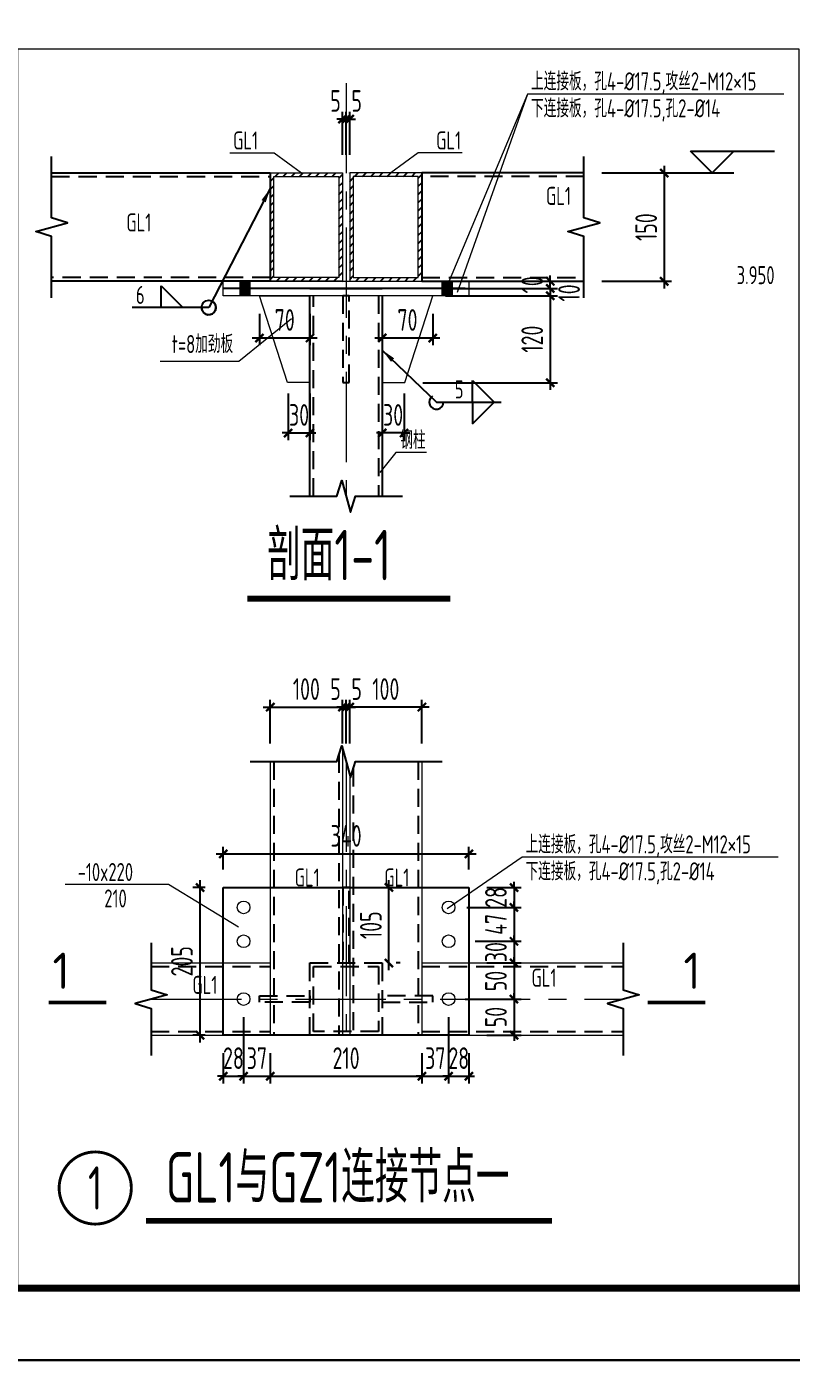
# Model space of a CAD drawing. Extents: x 498328 to 716449, y -893371 to -467753.
# Drawn here: x 559876 to 570464, y -751130 to -732653 of the extents above; entities that cross this region are included whole.
import ezdxf
from ezdxf.enums import TextEntityAlignment as Align

# ---------------------------------------------------------------- set-up
doc = ezdxf.new("R2010")
doc.units = 0
doc.header["$LTSCALE"] = 1000
doc.header["$PDMODE"] = 35
doc.header["$PDSIZE"] = 20
doc.linetypes.add('2', pattern=[0.375, 0.25, -0.125])
doc.linetypes.add('CENTER', pattern=[2, 1.25, -0.25, 0.25, -0.25])
doc.layers.get('0').update_dxf_attribs({"linetype": 'CONTINUOUS'})
doc.layers.get('Defpoints').update_dxf_attribs({"linetype": 'CONTINUOUS'})
for name, color, linetype in [('-L-02', 2, 'CONTINUOUS'), ('1轮廓实线层', 7, 'CONTINUOUS'), ('AXIS', 251, 'CENTER'), ('DIM', 3, 'CONTINUOUS'), ('HATCH', 252, 'CONTINUOUS'), ('PUB_TEXT', 7, 'CONTINUOUS'), ('PUB_TITLE', 4, 'CONTINUOUS'), ('SD_NAME_TOPC', 7, 'CONTINUOUS'), ('STGJ_BOLT_THIN', 9, 'CONTINUOUS'), ('STXT_HF', 7, 'CONTINUOUS'), ('THICK', 6, 'CONTINUOUS'), ('THIN', 7, 'CONTINUOUS'), ('焊缝', 1, 'CONTINUOUS'), ('设备基础', 2, 'CONTINUOUS')]:
    doc.layers.add(name, color=color, linetype=linetype)
doc.layers.add('STXT_HF_TEXT', color=7, linetype='CONTINUOUS', lineweight=0)
doc.layers.add('钢梁', color=141, linetype='CONTINUOUS', lineweight=18)
doc.layers.add('yichutu', color=7, linetype='CONTINUOUS', true_color=0xffffff, plot=False)
doc.styles.get("Standard").update_dxf_attribs({"font": 'txt', "width": 0.75})
doc.styles.add('TSSD-REIN', font='tssdeng.shx', dxfattribs={"width": 0.7, "bigfont": 'tssdchn.shx'})
doc.styles.add('TSSD_DIMENSION', font='Tssdeng.shx', dxfattribs={"width": 0.7, "bigfont": 'hztxt.shx'})
doc.styles.add('TSSD_LABEL', font='Tssdeng.shx', dxfattribs={"width": 0.7, "bigfont": 'hztxt.shx'})
doc.styles.add('TSSD_NUM', font='Tssdeng.shx', dxfattribs={"width": 0.7, "bigfont": 'hztxt.shx'})
doc.styles.add('TSSD_REIN', font='Tssdeng.shx', dxfattribs={"width": 0.7, "bigfont": 'hztxt.shx'})
doc.dimstyles.new('TSSD_10_100', dxfattribs={"dimtxt": 300, "dimasz": 80, "dimexe": 100, "dimexo": 250, "dimgap": 100, "dimtad": 1, "dimdec": 0, "dimlfac": 0.1, "dimzin": 0, "dimdsep": 46, "dimtxsty": 'TSSD_DIMENSION', "dimblk": 'ARCHTICK', "dimcen": 0, "dimdle": 100, "dimclrt": 7, "dimadec": 0, "dimazin": 0, "dimtfac": 1, "dimtdec": 0, "dimtix": 1, "dimtmove": 2, "dimatfit": 3, "dimldrblk": 'ARCHTICK', "dimfxl": 0, "dimtolj": 1, "dimtzin": 0, "dimarcsym": 0})
doc.dimstyles.new('TSSD_LEADER_STYLE_200.0', dxfattribs={"dimtxt": 0.18, "dimasz": 200, "dimexe": 0.18, "dimexo": 0.0625, "dimgap": 0.09, "dimtad": 0, "dimtih": 1, "dimtoh": 1, "dimdec": 4, "dimzin": 0, "dimdsep": 46, "dimtxsty": 'Standard', "dimcen": 0.09, "dimadec": 0, "dimazin": 0, "dimtfac": 1, "dimtdec": 4, "dimtofl": 0, "dimtmove": 0, "dimatfit": 3, "dimfxl": 0, "dimtolj": 1, "dimtzin": 0, "dimarcsym": 0})

# ---------------------------------------------------------------- blocks, each defined once
blk = doc.blocks.new('_ARCHTICK')
at = {"color": 0, "const_width": 0.4}
blk.add_lwpolyline([(-0.71, -0.71), (0.71, 0.71)], dxfattribs=at)
blk = doc.blocks.new('*D1093')
at = {"layer": 'Defpoints', "color": 0, "transparency": 16777216}
for p in [(567591, -734680), (567591, -736180), (568704, -736180)]:
    blk.add_point(p, dxfattribs=at)
at = {"layer": 'DIM', "color": 0, "lineweight": -2, "transparency": 16777216}
for p, q in [((568704, -734580), (568704, -736280)), ((567841, -734680), (568804, -734680)), ((567841, -736180), (568804, -736180))]:
    blk.add_line(p, q, dxfattribs=at)
at = {"layer": 'DIM', "color": 0, "lineweight": -2, "transparency": 16777216, "xscale": 80, "yscale": 80, "zscale": 80}
for p, rotation in [((568704, -734680), 90), ((568704, -736180), 270)]:
    blk.add_blockref('_ARCHTICK', p, dxfattribs=dict(at, rotation=rotation))
at = {"layer": 'DIM', "color": 7, "transparency": 16777216, "insert": (568454, -735430), "char_height": 300, "attachment_point": 5, "rotation": 90, "style": 'TSSD_DIMENSION'}
blk.add_mtext('\\A1;150', dxfattribs=at)
blk = doc.blocks.new('*D1094')
at = {"layer": 'Defpoints', "color": 0, "transparency": 16777216}
for p in [(564299, -733932), (564249, -734680), (564299, -734680)]:
    blk.add_point(p, dxfattribs=at)
at = {"layer": 'DIM', "color": 0, "lineweight": -2, "transparency": 16777216}
for p, q in [((564249, -733932), (564169, -733932)), ((564249, -734430), (564249, -733832)), ((564249, -733932), (564299, -733932)), ((564299, -734430), (564299, -733832)), ((564299, -733932), (564379, -733932))]:
    blk.add_line(p, q, dxfattribs=at)
at = {"layer": 'DIM', "color": 0, "lineweight": -2, "transparency": 16777216, "xscale": 80, "yscale": 80, "zscale": 80}
blk.add_blockref('_ARCHTICK', (564249, -733932), dxfattribs=at)
at = {"layer": 'DIM', "color": 0, "lineweight": -2, "transparency": 16777216, "xscale": 80, "yscale": 80, "zscale": 80, "rotation": 180}
blk.add_blockref('_ARCHTICK', (564299, -733932), dxfattribs=at)
at = {"layer": 'DIM', "color": 7, "transparency": 16777216, "insert": (564152, -733682), "char_height": 300, "attachment_point": 5, "style": 'TSSD_DIMENSION'}
blk.add_mtext('\\A1;5', dxfattribs=at)
blk = doc.blocks.new('*D1095')
at = {"layer": 'Defpoints', "color": 0, "transparency": 16777216}
for p in [(564349, -733932), (564299, -734680), (564349, -734680)]:
    blk.add_point(p, dxfattribs=at)
at = {"layer": 'DIM', "color": 0, "lineweight": -2, "transparency": 16777216}
for p, q in [((564299, -733932), (564219, -733932)), ((564299, -734430), (564299, -733832)), ((564299, -733932), (564349, -733932)), ((564349, -734430), (564349, -733832)), ((564349, -733932), (564429, -733932))]:
    blk.add_line(p, q, dxfattribs=at)
at = {"layer": 'DIM', "color": 0, "lineweight": -2, "transparency": 16777216, "xscale": 80, "yscale": 80, "zscale": 80}
blk.add_blockref('_ARCHTICK', (564299, -733932), dxfattribs=at)
at = {"layer": 'DIM', "color": 0, "lineweight": -2, "transparency": 16777216, "xscale": 80, "yscale": 80, "zscale": 80, "rotation": 180}
blk.add_blockref('_ARCHTICK', (564349, -733932), dxfattribs=at)
at = {"layer": 'DIM', "color": 7, "transparency": 16777216, "insert": (564445, -733682), "char_height": 300, "attachment_point": 5, "style": 'TSSD_DIMENSION'}
blk.add_mtext('\\A1;5', dxfattribs=at)
blk = doc.blocks.new('TS_IDX1')
at = {"color": 0, "linetype": 'ByBlock', "const_width": 0.04}
blk.add_lwpolyline([(-0.5, 0, 1), (0.5, 0, 1)], format="xyb", close=True, dxfattribs=at)
at = {"color": 0, "linetype": 'ByBlock', "style": 'TSSD_NUM', "width": 0.7}
blk.add_attdef('A', text='', height=0.6, dxfattribs=at).set_placement((0, 0), align=Align.MIDDLE_CENTER)
blk = doc.blocks.new('*D1012')
at = {"layer": 'Defpoints', "color": 0, "transparency": 16777216}
for p in [(564249, -742080), (563249, -742836), (564249, -742836)]:
    blk.add_point(p, dxfattribs=at)
at = {"layer": 'DIM', "color": 0, "lineweight": -2, "transparency": 16777216}
for p, q in [((563249, -742586), (563249, -741980)), ((564249, -742586), (564249, -741980)), ((563149, -742080), (564349, -742080))]:
    blk.add_line(p, q, dxfattribs=at)
at = {"layer": 'DIM', "color": 0, "lineweight": -2, "transparency": 16777216, "xscale": 80, "yscale": 80, "zscale": 80, "rotation": 180}
blk.add_blockref('_ARCHTICK', (563249, -742080), dxfattribs=at)
at = {"layer": 'DIM', "color": 0, "lineweight": -2, "transparency": 16777216, "xscale": 80, "yscale": 80, "zscale": 80}
blk.add_blockref('_ARCHTICK', (564249, -742080), dxfattribs=at)
at = {"layer": 'DIM', "color": 7, "transparency": 16777216, "insert": (563749, -741830), "char_height": 300, "attachment_point": 5, "style": 'TSSD_DIMENSION'}
blk.add_mtext('\\A1;100', dxfattribs=at)
blk = doc.blocks.new('*D1013')
at = {"layer": 'Defpoints', "color": 0, "transparency": 16777216}
for p in [(564299, -742080), (564249, -742836), (564299, -742836)]:
    blk.add_point(p, dxfattribs=at)
at = {"layer": 'DIM', "color": 0, "lineweight": -2, "transparency": 16777216}
for p, q in [((564249, -742586), (564249, -741980)), ((564299, -742586), (564299, -741980)), ((564249, -742080), (564169, -742080)), ((564249, -742080), (564299, -742080)), ((564299, -742080), (564379, -742080))]:
    blk.add_line(p, q, dxfattribs=at)
at = {"layer": 'DIM', "color": 0, "lineweight": -2, "transparency": 16777216, "xscale": 80, "yscale": 80, "zscale": 80}
blk.add_blockref('_ARCHTICK', (564249, -742080), dxfattribs=at)
at = {"layer": 'DIM', "color": 0, "lineweight": -2, "transparency": 16777216, "xscale": 80, "yscale": 80, "zscale": 80, "rotation": 180}
blk.add_blockref('_ARCHTICK', (564299, -742080), dxfattribs=at)
at = {"layer": 'DIM', "color": 7, "transparency": 16777216, "insert": (564152, -741830), "char_height": 300, "attachment_point": 5, "style": 'TSSD_DIMENSION'}
blk.add_mtext('\\A1;5', dxfattribs=at)
blk = doc.blocks.new('*D1014')
at = {"layer": 'Defpoints', "color": 0, "transparency": 16777216}
for p in [(564349, -742080), (564349, -742836), (565349, -742836)]:
    blk.add_point(p, dxfattribs=at)
at = {"layer": 'DIM', "color": 0, "lineweight": -2, "transparency": 16777216}
for p, q in [((564349, -742586), (564349, -741980)), ((565349, -742586), (565349, -741980)), ((565449, -742080), (564249, -742080))]:
    blk.add_line(p, q, dxfattribs=at)
at = {"layer": 'DIM', "color": 0, "lineweight": -2, "transparency": 16777216, "xscale": 80, "yscale": 80, "zscale": 80, "rotation": 180}
blk.add_blockref('_ARCHTICK', (564349, -742080), dxfattribs=at)
at = {"layer": 'DIM', "color": 0, "lineweight": -2, "transparency": 16777216, "xscale": 80, "yscale": 80, "zscale": 80}
blk.add_blockref('_ARCHTICK', (565349, -742080), dxfattribs=at)
at = {"layer": 'DIM', "color": 7, "transparency": 16777216, "insert": (564849, -741830), "char_height": 300, "attachment_point": 5, "style": 'TSSD_DIMENSION'}
blk.add_mtext('\\A1;100', dxfattribs=at)
blk = doc.blocks.new('*D1015')
at = {"layer": 'Defpoints', "color": 0, "transparency": 16777216}
for p in [(564299, -742080), (564299, -742836), (564349, -742836)]:
    blk.add_point(p, dxfattribs=at)
at = {"layer": 'DIM', "color": 0, "lineweight": -2, "transparency": 16777216}
for p, q in [((564299, -742586), (564299, -741980)), ((564349, -742586), (564349, -741980)), ((564299, -742080), (564219, -742080)), ((564349, -742080), (564299, -742080)), ((564349, -742080), (564429, -742080))]:
    blk.add_line(p, q, dxfattribs=at)
at = {"layer": 'DIM', "color": 0, "lineweight": -2, "transparency": 16777216, "xscale": 80, "yscale": 80, "zscale": 80}
blk.add_blockref('_ARCHTICK', (564299, -742080), dxfattribs=at)
at = {"layer": 'DIM', "color": 0, "lineweight": -2, "transparency": 16777216, "xscale": 80, "yscale": 80, "zscale": 80, "rotation": 180}
blk.add_blockref('_ARCHTICK', (564349, -742080), dxfattribs=at)
at = {"layer": 'DIM', "color": 7, "transparency": 16777216, "insert": (564445, -741830), "char_height": 300, "attachment_point": 5, "style": 'TSSD_DIMENSION'}
blk.add_mtext('\\A1;5', dxfattribs=at)
blk = doc.blocks.new('_WELD003')
at = {"color": 0, "linetype": 'ByBlock'}
blk.add_circle((0, 0), 0.5, dxfattribs=at)
blk = doc.blocks.new('_WELD004')
at = {"color": 0, "linetype": 'ByBlock'}
for p, q in [((0, 1), (1, 0)), ((0, 0), (0, 1))]:
    blk.add_line(p, q, dxfattribs=at)
blk = doc.blocks.new('yct-841-594-84100-59400-100-1000.0')
at = {"layer": 'yichutu', "color": 7, "true_color": 0xffffff}
blk.add_lwpolyline([(0, 0), (0, 59400), (84100, 59400), (84100, 0)], close=True, dxfattribs=at)
blk = doc.blocks.new('*D994')
at = {"layer": 'Defpoints', "color": 0, "transparency": 16777216}
for p in [(565424, -736280), (565424, -736380), (567126, -736380)]:
    blk.add_point(p, dxfattribs=at)
at = {"layer": 'DIM', "color": 0, "lineweight": -2, "transparency": 16777216}
for p, q in [((565674, -736280), (567226, -736280)), ((567126, -736280), (567126, -736200)), ((567126, -736280), (567126, -736380)), ((565674, -736380), (567226, -736380)), ((567126, -736380), (567126, -736460))]:
    blk.add_line(p, q, dxfattribs=at)
at = {"layer": 'DIM', "color": 0, "lineweight": -2, "transparency": 16777216, "xscale": 80, "yscale": 80, "zscale": 80}
for p, rotation in [((567126, -736280), 270), ((567126, -736380), 90)]:
    blk.add_blockref('_ARCHTICK', p, dxfattribs=dict(at, rotation=rotation))
at = {"layer": 'DIM', "color": 7, "transparency": 16777216, "insert": (567386, -736342), "char_height": 300, "attachment_point": 5, "rotation": 90, "style": 'TSSD_DIMENSION'}
blk.add_mtext('\\A1;10', dxfattribs=at)
blk = doc.blocks.new('*D995')
at = {"layer": 'Defpoints', "color": 0, "transparency": 16777216}
for p in [(565424, -736380), (565111, -737585), (567126, -737585)]:
    blk.add_point(p, dxfattribs=at)
at = {"layer": 'DIM', "color": 0, "lineweight": -2, "transparency": 16777216}
for p, q in [((567126, -736280), (567126, -737685)), ((565674, -736380), (567226, -736380)), ((565361, -737585), (567226, -737585))]:
    blk.add_line(p, q, dxfattribs=at)
at = {"layer": 'DIM', "color": 0, "lineweight": -2, "transparency": 16777216, "xscale": 80, "yscale": 80, "zscale": 80}
for p, rotation in [((567126, -736380), 90), ((567126, -737585), 270)]:
    blk.add_blockref('_ARCHTICK', p, dxfattribs=dict(at, rotation=rotation))
at = {"layer": 'DIM', "color": 7, "transparency": 16777216, "insert": (566876, -736982), "char_height": 300, "attachment_point": 5, "rotation": 90, "style": 'TSSD_DIMENSION'}
blk.add_mtext('\\A1;120', dxfattribs=at)
blk = doc.blocks.new('*D996')
at = {"layer": 'Defpoints', "color": 0, "transparency": 16777216}
for p in [(563496, -737485), (563799, -737485), (563799, -738282)]:
    blk.add_point(p, dxfattribs=at)
at = {"layer": 'DIM', "color": 0, "lineweight": -2, "transparency": 16777216}
for p, q in [((563496, -737735), (563496, -738382)), ((563799, -737735), (563799, -738382)), ((563496, -738282), (563416, -738282)), ((563496, -738282), (563799, -738282)), ((563799, -738282), (563879, -738282))]:
    blk.add_line(p, q, dxfattribs=at)
at = {"layer": 'DIM', "color": 0, "lineweight": -2, "transparency": 16777216, "xscale": 80, "yscale": 80, "zscale": 80}
blk.add_blockref('_ARCHTICK', (563496, -738282), dxfattribs=at)
at = {"layer": 'DIM', "color": 0, "lineweight": -2, "transparency": 16777216, "xscale": 80, "yscale": 80, "zscale": 80, "rotation": 180}
blk.add_blockref('_ARCHTICK', (563799, -738282), dxfattribs=at)
at = {"layer": 'DIM', "color": 7, "transparency": 16777216, "insert": (563648, -738032), "char_height": 300, "attachment_point": 5, "style": 'TSSD_DIMENSION'}
blk.add_mtext('\\A1;30', dxfattribs=at)
blk = doc.blocks.new('*D997')
at = {"layer": 'Defpoints', "color": 0, "transparency": 16777216}
for p in [(564799, -737485), (565101, -737485), (564799, -738282)]:
    blk.add_point(p, dxfattribs=at)
at = {"layer": 'DIM', "color": 0, "lineweight": -2, "transparency": 16777216}
for p, q in [((564799, -737735), (564799, -738382)), ((565101, -737735), (565101, -738382)), ((564799, -738282), (564719, -738282)), ((565101, -738282), (564799, -738282)), ((565101, -738282), (565181, -738282))]:
    blk.add_line(p, q, dxfattribs=at)
at = {"layer": 'DIM', "color": 0, "lineweight": -2, "transparency": 16777216, "xscale": 80, "yscale": 80, "zscale": 80}
blk.add_blockref('_ARCHTICK', (564799, -738282), dxfattribs=at)
at = {"layer": 'DIM', "color": 0, "lineweight": -2, "transparency": 16777216, "xscale": 80, "yscale": 80, "zscale": 80, "rotation": 180}
blk.add_blockref('_ARCHTICK', (565101, -738282), dxfattribs=at)
at = {"layer": 'DIM', "color": 7, "transparency": 16777216, "insert": (564950, -738032), "char_height": 300, "attachment_point": 5, "style": 'TSSD_DIMENSION'}
blk.add_mtext('\\A1;30', dxfattribs=at)
blk = doc.blocks.new('*D1001')
at = {"layer": 'Defpoints', "color": 0, "transparency": 16777216}
for p in [(565999, -744580), (565719, -744855), (566624, -744855)]:
    blk.add_point(p, dxfattribs=at)
at = {"layer": 'DIM', "color": 0, "lineweight": -2, "transparency": 16777216}
for p, q in [((566249, -744580), (566724, -744580)), ((566624, -744580), (566624, -744500)), ((566624, -744580), (566624, -744855)), ((565969, -744855), (566724, -744855)), ((566624, -744855), (566624, -744935))]:
    blk.add_line(p, q, dxfattribs=at)
at = {"layer": 'DIM', "color": 0, "lineweight": -2, "transparency": 16777216, "xscale": 80, "yscale": 80, "zscale": 80}
for p, rotation in [((566624, -744580), 270), ((566624, -744855), 90)]:
    blk.add_blockref('_ARCHTICK', p, dxfattribs=dict(at, rotation=rotation))
at = {"layer": 'DIM', "color": 7, "transparency": 16777216, "insert": (566374, -744717), "char_height": 300, "attachment_point": 5, "rotation": 90, "style": 'TSSD_DIMENSION'}
blk.add_mtext('\\A1;28', dxfattribs=at)
blk = doc.blocks.new('*D1002')
at = {"layer": 'Defpoints', "color": 0, "transparency": 16777216}
for p in [(565719, -744855), (565836, -745325), (566624, -745325)]:
    blk.add_point(p, dxfattribs=at)
at = {"layer": 'DIM', "color": 0, "lineweight": -2, "transparency": 16777216}
for p, q in [((566624, -744855), (566624, -744775)), ((565969, -744855), (566724, -744855)), ((566624, -744855), (566624, -745325)), ((566086, -745325), (566724, -745325)), ((566624, -745325), (566624, -745405))]:
    blk.add_line(p, q, dxfattribs=at)
at = {"layer": 'DIM', "color": 0, "lineweight": -2, "transparency": 16777216, "xscale": 80, "yscale": 80, "zscale": 80}
for p, rotation in [((566624, -744855), 270), ((566624, -745325), 90)]:
    blk.add_blockref('_ARCHTICK', p, dxfattribs=dict(at, rotation=rotation))
at = {"layer": 'DIM', "color": 7, "transparency": 16777216, "insert": (566374, -745090), "char_height": 300, "attachment_point": 5, "rotation": 90, "style": 'TSSD_DIMENSION'}
blk.add_mtext('\\A1;47', dxfattribs=at)
blk = doc.blocks.new('*D1003')
at = {"layer": 'Defpoints', "color": 0, "transparency": 16777216}
for p in [(565836, -745325), (565999, -745625), (566624, -745625)]:
    blk.add_point(p, dxfattribs=at)
at = {"layer": 'DIM', "color": 0, "lineweight": -2, "transparency": 16777216}
for p, q in [((566086, -745325), (566724, -745325)), ((566624, -745325), (566624, -745245)), ((566624, -745325), (566624, -745625)), ((566249, -745625), (566724, -745625)), ((566624, -745625), (566624, -745705))]:
    blk.add_line(p, q, dxfattribs=at)
at = {"layer": 'DIM', "color": 0, "lineweight": -2, "transparency": 16777216, "xscale": 80, "yscale": 80, "zscale": 80}
for p, rotation in [((566624, -745325), 270), ((566624, -745625), 90)]:
    blk.add_blockref('_ARCHTICK', p, dxfattribs=dict(at, rotation=rotation))
at = {"layer": 'DIM', "color": 7, "transparency": 16777216, "insert": (566374, -745475), "char_height": 300, "attachment_point": 5, "rotation": 90, "style": 'TSSD_DIMENSION'}
blk.add_mtext('\\A1;30', dxfattribs=at)
blk = doc.blocks.new('*D1004')
at = {"layer": 'Defpoints', "color": 0, "transparency": 16777216}
for p in [(565836, -746125), (565999, -746625), (566624, -746625)]:
    blk.add_point(p, dxfattribs=at)
at = {"layer": 'DIM', "color": 0, "lineweight": -2, "transparency": 16777216}
for p, q in [((566086, -746125), (566724, -746125)), ((566624, -746125), (566624, -746045)), ((566624, -746125), (566624, -746625)), ((566249, -746625), (566724, -746625)), ((566624, -746625), (566624, -746705))]:
    blk.add_line(p, q, dxfattribs=at)
at = {"layer": 'DIM', "color": 0, "lineweight": -2, "transparency": 16777216, "xscale": 80, "yscale": 80, "zscale": 80}
for p, rotation in [((566624, -746125), 270), ((566624, -746625), 90)]:
    blk.add_blockref('_ARCHTICK', p, dxfattribs=dict(at, rotation=rotation))
at = {"layer": 'DIM', "color": 7, "transparency": 16777216, "insert": (566374, -746375), "char_height": 300, "attachment_point": 5, "rotation": 90, "style": 'TSSD_DIMENSION'}
blk.add_mtext('\\A1;50', dxfattribs=at)
blk = doc.blocks.new('*D1005')
at = {"layer": 'Defpoints', "color": 0, "transparency": 16777216}
for p in [(562879, -746125), (562599, -746625), (562879, -747194)]:
    blk.add_point(p, dxfattribs=at)
at = {"layer": 'DIM', "color": 0, "lineweight": -2, "transparency": 16777216}
for p, q in [((562879, -746375), (562879, -747294)), ((562599, -746875), (562599, -747294)), ((562599, -747194), (562519, -747194)), ((562599, -747194), (562879, -747194)), ((562879, -747194), (562959, -747194))]:
    blk.add_line(p, q, dxfattribs=at)
at = {"layer": 'DIM', "color": 0, "lineweight": -2, "transparency": 16777216, "xscale": 80, "yscale": 80, "zscale": 80}
blk.add_blockref('_ARCHTICK', (562599, -747194), dxfattribs=at)
at = {"layer": 'DIM', "color": 0, "lineweight": -2, "transparency": 16777216, "xscale": 80, "yscale": 80, "zscale": 80, "rotation": 180}
blk.add_blockref('_ARCHTICK', (562879, -747194), dxfattribs=at)
at = {"layer": 'DIM', "color": 7, "transparency": 16777216, "insert": (562739, -746944), "char_height": 300, "attachment_point": 5, "style": 'TSSD_DIMENSION'}
blk.add_mtext('\\A1;28', dxfattribs=at)
blk = doc.blocks.new('*D1006')
at = {"layer": 'Defpoints', "color": 0, "transparency": 16777216}
for p in [(562879, -746125), (563249, -746625), (563249, -747194)]:
    blk.add_point(p, dxfattribs=at)
at = {"layer": 'DIM', "color": 0, "lineweight": -2, "transparency": 16777216}
for p, q in [((562879, -746375), (562879, -747294)), ((563249, -746875), (563249, -747294)), ((562879, -747194), (562799, -747194)), ((562879, -747194), (563249, -747194)), ((563249, -747194), (563329, -747194))]:
    blk.add_line(p, q, dxfattribs=at)
at = {"layer": 'DIM', "color": 0, "lineweight": -2, "transparency": 16777216, "xscale": 80, "yscale": 80, "zscale": 80}
blk.add_blockref('_ARCHTICK', (562879, -747194), dxfattribs=at)
at = {"layer": 'DIM', "color": 0, "lineweight": -2, "transparency": 16777216, "xscale": 80, "yscale": 80, "zscale": 80, "rotation": 180}
blk.add_blockref('_ARCHTICK', (563249, -747194), dxfattribs=at)
at = {"layer": 'DIM', "color": 7, "transparency": 16777216, "insert": (563064, -746944), "char_height": 300, "attachment_point": 5, "style": 'TSSD_DIMENSION'}
blk.add_mtext('\\A1;37', dxfattribs=at)
blk = doc.blocks.new('*D1007')
at = {"layer": 'Defpoints', "color": 0, "transparency": 16777216}
for p in [(563249, -746625), (565349, -746625), (565349, -747194)]:
    blk.add_point(p, dxfattribs=at)
at = {"layer": 'DIM', "color": 0, "lineweight": -2, "transparency": 16777216}
for p, q in [((563249, -746875), (563249, -747294)), ((565349, -746875), (565349, -747294)), ((563149, -747194), (565449, -747194))]:
    blk.add_line(p, q, dxfattribs=at)
at = {"layer": 'DIM', "color": 0, "lineweight": -2, "transparency": 16777216, "xscale": 80, "yscale": 80, "zscale": 80, "rotation": 180}
blk.add_blockref('_ARCHTICK', (563249, -747194), dxfattribs=at)
at = {"layer": 'DIM', "color": 0, "lineweight": -2, "transparency": 16777216, "xscale": 80, "yscale": 80, "zscale": 80}
blk.add_blockref('_ARCHTICK', (565349, -747194), dxfattribs=at)
at = {"layer": 'DIM', "color": 7, "transparency": 16777216, "insert": (564299, -746944), "char_height": 300, "attachment_point": 5, "style": 'TSSD_DIMENSION'}
blk.add_mtext('\\A1;210', dxfattribs=at)
blk = doc.blocks.new('*D1008')
at = {"layer": 'Defpoints', "color": 0, "transparency": 16777216}
for p in [(565719, -746125), (565349, -746625), (565719, -747194)]:
    blk.add_point(p, dxfattribs=at)
at = {"layer": 'DIM', "color": 0, "lineweight": -2, "transparency": 16777216}
for p, q in [((565719, -746375), (565719, -747294)), ((565349, -746875), (565349, -747294)), ((565349, -747194), (565269, -747194)), ((565349, -747194), (565719, -747194)), ((565719, -747194), (565799, -747194))]:
    blk.add_line(p, q, dxfattribs=at)
at = {"layer": 'DIM', "color": 0, "lineweight": -2, "transparency": 16777216, "xscale": 80, "yscale": 80, "zscale": 80}
blk.add_blockref('_ARCHTICK', (565349, -747194), dxfattribs=at)
at = {"layer": 'DIM', "color": 0, "lineweight": -2, "transparency": 16777216, "xscale": 80, "yscale": 80, "zscale": 80, "rotation": 180}
blk.add_blockref('_ARCHTICK', (565719, -747194), dxfattribs=at)
at = {"layer": 'DIM', "color": 7, "transparency": 16777216, "insert": (565534, -746944), "char_height": 300, "attachment_point": 5, "style": 'TSSD_DIMENSION'}
blk.add_mtext('\\A1;37', dxfattribs=at)
blk = doc.blocks.new('*D1009')
at = {"layer": 'Defpoints', "color": 0, "transparency": 16777216}
for p in [(565719, -746125), (565999, -746625), (565999, -747194)]:
    blk.add_point(p, dxfattribs=at)
at = {"layer": 'DIM', "color": 0, "lineweight": -2, "transparency": 16777216}
for p, q in [((565719, -746375), (565719, -747294)), ((565999, -746875), (565999, -747294)), ((565719, -747194), (565639, -747194)), ((565719, -747194), (565999, -747194)), ((565999, -747194), (566079, -747194))]:
    blk.add_line(p, q, dxfattribs=at)
at = {"layer": 'DIM', "color": 0, "lineweight": -2, "transparency": 16777216, "xscale": 80, "yscale": 80, "zscale": 80}
blk.add_blockref('_ARCHTICK', (565719, -747194), dxfattribs=at)
at = {"layer": 'DIM', "color": 0, "lineweight": -2, "transparency": 16777216, "xscale": 80, "yscale": 80, "zscale": 80, "rotation": 180}
blk.add_blockref('_ARCHTICK', (565999, -747194), dxfattribs=at)
at = {"layer": 'DIM', "color": 7, "transparency": 16777216, "insert": (565859, -746944), "char_height": 300, "attachment_point": 5, "style": 'TSSD_DIMENSION'}
blk.add_mtext('\\A1;28', dxfattribs=at)
blk = doc.blocks.new('*D1010')
at = {"layer": 'Defpoints', "color": 0, "transparency": 16777216}
for p in [(565999, -744114), (562599, -744580), (565999, -744580)]:
    blk.add_point(p, dxfattribs=at)
at = {"layer": 'DIM', "color": 0, "lineweight": -2, "transparency": 16777216}
for p, q in [((562599, -744330), (562599, -744014)), ((565999, -744330), (565999, -744014)), ((562499, -744114), (566099, -744114))]:
    blk.add_line(p, q, dxfattribs=at)
at = {"layer": 'DIM', "color": 0, "lineweight": -2, "transparency": 16777216, "xscale": 80, "yscale": 80, "zscale": 80, "rotation": 180}
blk.add_blockref('_ARCHTICK', (562599, -744114), dxfattribs=at)
at = {"layer": 'DIM', "color": 0, "lineweight": -2, "transparency": 16777216, "xscale": 80, "yscale": 80, "zscale": 80}
blk.add_blockref('_ARCHTICK', (565999, -744114), dxfattribs=at)
at = {"layer": 'DIM', "color": 7, "transparency": 16777216, "insert": (564299, -743864), "char_height": 300, "attachment_point": 5, "style": 'TSSD_DIMENSION'}
blk.add_mtext('\\A1;340', dxfattribs=at)
blk = doc.blocks.new('*D1011')
at = {"layer": 'Defpoints', "color": 0, "transparency": 16777216}
for p in [(562599, -744580), (562276, -746625), (562599, -746625)]:
    blk.add_point(p, dxfattribs=at)
at = {"layer": 'DIM', "color": 0, "lineweight": -2, "transparency": 16777216}
for p, q in [((562349, -744580), (562176, -744580)), ((562276, -744480), (562276, -746725)), ((562349, -746625), (562176, -746625))]:
    blk.add_line(p, q, dxfattribs=at)
at = {"layer": 'DIM', "color": 0, "lineweight": -2, "transparency": 16777216, "xscale": 80, "yscale": 80, "zscale": 80}
for p, rotation in [((562276, -744580), 90), ((562276, -746625), 270)]:
    blk.add_blockref('_ARCHTICK', p, dxfattribs=dict(at, rotation=rotation))
at = {"layer": 'DIM', "color": 7, "transparency": 16777216, "insert": (562026, -745602), "char_height": 300, "attachment_point": 5, "rotation": 90, "style": 'TSSD_DIMENSION'}
blk.add_mtext('\\A1;205', dxfattribs=at)
blk = doc.blocks.new('*D1021')
at = {"layer": 'Defpoints', "color": 0, "transparency": 16777216}
for p in [(565999, -745625), (565699, -746125), (566624, -746125)]:
    blk.add_point(p, dxfattribs=at)
at = {"layer": 'DIM', "color": 0, "lineweight": -2, "transparency": 16777216}
for p, q in [((566624, -745625), (566624, -745545)), ((566249, -745625), (566724, -745625)), ((566624, -745625), (566624, -746125)), ((565949, -746125), (566724, -746125)), ((566624, -746125), (566624, -746205))]:
    blk.add_line(p, q, dxfattribs=at)
at = {"layer": 'DIM', "color": 0, "lineweight": -2, "transparency": 16777216, "xscale": 80, "yscale": 80, "zscale": 80}
for p, rotation in [((566624, -745625), 270), ((566624, -746125), 90)]:
    blk.add_blockref('_ARCHTICK', p, dxfattribs=dict(at, rotation=rotation))
at = {"layer": 'DIM', "color": 7, "transparency": 16777216, "insert": (566374, -745875), "char_height": 300, "attachment_point": 5, "rotation": 90, "style": 'TSSD_DIMENSION'}
blk.add_mtext('\\A1;50', dxfattribs=at)
blk = doc.blocks.new('*D1022')
at = {"layer": 'Defpoints', "color": 0, "transparency": 16777216}
for p in [(565999, -736180), (565999, -736280), (567126, -736180)]:
    blk.add_point(p, dxfattribs=at)
at = {"layer": 'DIM', "color": 0, "lineweight": -2, "transparency": 16777216}
for p, q in [((567126, -736180), (567126, -736100)), ((566249, -736180), (567226, -736180)), ((566249, -736280), (567226, -736280)), ((567126, -736280), (567126, -736180)), ((567126, -736280), (567126, -736360))]:
    blk.add_line(p, q, dxfattribs=at)
at = {"layer": 'DIM', "color": 0, "lineweight": -2, "transparency": 16777216, "xscale": 80, "yscale": 80, "zscale": 80}
for p, rotation in [((567126, -736180), 270), ((567126, -736280), 90)]:
    blk.add_blockref('_ARCHTICK', p, dxfattribs=dict(at, rotation=rotation))
at = {"layer": 'DIM', "color": 7, "transparency": 16777216, "insert": (566876, -736230), "char_height": 300, "attachment_point": 5, "rotation": 90, "style": 'TSSD_DIMENSION'}
blk.add_mtext('\\A1;10', dxfattribs=at)
blk = doc.blocks.new('*D1030')
at = {"layer": 'Defpoints', "color": 0, "transparency": 16777216}
for p in [(564799, -744580), (564892, -744580), (564799, -745625)]:
    blk.add_point(p, dxfattribs=at)
at = {"layer": 'DIM', "color": 0, "lineweight": -2, "transparency": 16777216}
for p, q in [((564892, -745725), (564892, -744480)), ((565049, -744580), (564992, -744580)), ((565049, -745625), (564992, -745625))]:
    blk.add_line(p, q, dxfattribs=at)
at = {"layer": 'DIM', "color": 0, "lineweight": -2, "transparency": 16777216, "xscale": 80, "yscale": 80, "zscale": 80}
for p, rotation in [((564892, -744580), 90), ((564892, -745625), 270)]:
    blk.add_blockref('_ARCHTICK', p, dxfattribs=dict(at, rotation=rotation))
at = {"layer": 'DIM', "color": 7, "transparency": 16777216, "insert": (564642, -745102), "char_height": 300, "attachment_point": 5, "rotation": 90, "style": 'TSSD_DIMENSION'}
blk.add_mtext('\\A1;105', dxfattribs=at)
blk = doc.blocks.new('*D1034')
at = {"layer": 'Defpoints', "color": 0, "transparency": 16777216}
for p in [(564799, -736380), (565499, -736380), (565499, -736966)]:
    blk.add_point(p, dxfattribs=at)
at = {"layer": 'DIM', "color": 0, "lineweight": -2, "transparency": 16777216}
for p, q in [((564799, -736630), (564799, -737066)), ((565499, -736630), (565499, -737066)), ((564699, -736966), (565599, -736966))]:
    blk.add_line(p, q, dxfattribs=at)
at = {"layer": 'DIM', "color": 0, "lineweight": -2, "transparency": 16777216, "xscale": 80, "yscale": 80, "zscale": 80, "rotation": 180}
blk.add_blockref('_ARCHTICK', (564799, -736966), dxfattribs=at)
at = {"layer": 'DIM', "color": 0, "lineweight": -2, "transparency": 16777216, "xscale": 80, "yscale": 80, "zscale": 80}
blk.add_blockref('_ARCHTICK', (565499, -736966), dxfattribs=at)
at = {"layer": 'DIM', "color": 7, "transparency": 16777216, "insert": (565149, -736716), "char_height": 300, "attachment_point": 5, "style": 'TSSD_DIMENSION'}
blk.add_mtext('\\A1;70', dxfattribs=at)
blk = doc.blocks.new('*D1035')
at = {"layer": 'Defpoints', "color": 0, "transparency": 16777216}
for p in [(563099, -736380), (563799, -736380), (563799, -736966)]:
    blk.add_point(p, dxfattribs=at)
at = {"layer": 'DIM', "color": 0, "lineweight": -2, "transparency": 16777216}
for p, q in [((563099, -736630), (563099, -737066)), ((563799, -736630), (563799, -737066)), ((562999, -736966), (563899, -736966))]:
    blk.add_line(p, q, dxfattribs=at)
at = {"layer": 'DIM', "color": 0, "lineweight": -2, "transparency": 16777216, "xscale": 80, "yscale": 80, "zscale": 80, "rotation": 180}
blk.add_blockref('_ARCHTICK', (563099, -736966), dxfattribs=at)
at = {"layer": 'DIM', "color": 0, "lineweight": -2, "transparency": 16777216, "xscale": 80, "yscale": 80, "zscale": 80}
blk.add_blockref('_ARCHTICK', (563799, -736966), dxfattribs=at)
at = {"layer": 'DIM', "color": 7, "transparency": 16777216, "insert": (563449, -736716), "char_height": 300, "attachment_point": 5, "style": 'TSSD_DIMENSION'}
blk.add_mtext('\\A1;70', dxfattribs=at)

msp = doc.modelspace()

# ---------------------------------------------------------------- hatches: boundary and pattern name
at = {"layer": 'HATCH'}
h = msp.add_hatch(dxfattribs=at)
h.set_pattern_fill('METAL', color=256, scale=20, style=0)
h.set_pattern_definition([(45, (-535442.23, 766289.5), (-56.5685425, 56.5685425), [])])
h.paths.add_polyline_path([(564248.9, -734679.8), (563248.9, -734679.8), (563248.9, -736179.8), (564248.9, -736179.8)])
h.paths.add_polyline_path([(563298.9, -734729.8), (564198.9, -734729.8), (564198.9, -736129.8), (563298.9, -736129.8)], flags=16)
h = msp.add_hatch(dxfattribs=at)
h.set_pattern_fill('METAL', color=256, scale=20, style=0)
h.set_pattern_definition([(45, (-534342.49, 766289.5), (-56.5685425, 56.5685425), [])])
h.paths.add_polyline_path([(565348.6, -734679.8), (564348.6, -734679.8), (564348.6, -736179.8), (565348.6, -736179.8)])
h.paths.add_polyline_path([(564398.6, -734729.8), (565298.6, -734729.8), (565298.6, -736129.8), (564398.6, -736129.8)], flags=16)

# ---------------------------------------------------------------- linework, layer by layer
at = {"layer": '-L-02', "lineweight": 20}
for points in [[(562598.6, -736179.8), (565998.6, -736179.8), (565998.6, -736279.8), (562598.6, -736279.8)], [(562598.6, -736279.8), (565998.6, -736279.8), (565998.6, -736379.8), (562598.6, -736379.8)], [(563486.3, -737584.8), (563098.7, -736379.8), (563798.7, -736379.8), (563798.7, -737584.8)], [(565111.2, -737584.8), (565498.7, -736379.8), (564798.7, -736379.8), (564798.7, -737584.8)]]:
    msp.add_lwpolyline(points, close=True, dxfattribs=at)
at = {"layer": '1轮廓实线层', "color": 4}
for p, q in [((560220.9, -734679.8), (563248.9, -734679.8)), ((563248.9, -734679.8), (563248.9, -736179.8)), ((565348.6, -734679.8), (565348.6, -736179.8)), ((567590.6, -734679.8), (565348.6, -734679.8)), ((563248.9, -736179.8), (560220.9, -736179.8)), ((565348.6, -736179.8), (567590.6, -736179.8))]:
    msp.add_line(p, q, dxfattribs=at)
at = {"layer": '1轮廓实线层', "color": 4, "linetype": '2'}
for p, q in [((560220.9, -734729.8), (563248.9, -734729.8)), ((563248.9, -734729.8), (563248.9, -736129.8)), ((565348.6, -734729.8), (565348.6, -736129.8)), ((567590.6, -734729.8), (565348.6, -734729.8)), ((563248.9, -736129.8), (560220.9, -736129.8)), ((565348.6, -736129.8), (567590.6, -736129.8)), ((564198.9, -742741.3), (564198.9, -746625)), ((563298.9, -742835.9), (563298.9, -746625)), ((564398.6, -742930.6), (564398.6, -746625)), ((565298.6, -742835.9), (565298.6, -746625)), ((561599.7, -745675), (563248.9, -745675)), ((565348.6, -745675), (568136.7, -745675)), ((561599.7, -746575), (563248.9, -746575)), ((565348.6, -746575), (568136.7, -746575))]:
    msp.add_line(p, q, dxfattribs=at)
at = {"layer": '1轮廓实线层', "lineweight": 20, "ltscale": 5}
for p, q in [((561599.7, -745625), (563248.9, -745625)), ((565348.6, -745625), (568136.7, -745625)), ((561599.7, -746625), (563248.9, -746625)), ((561599.7, -746625), (563248.9, -746625)), ((565348.6, -746625), (568136.7, -746625)), ((565348.6, -746625), (568136.7, -746625))]:
    msp.add_line(p, q, dxfattribs=at)
at = {"layer": '1轮廓实线层', "color": 4, "lineweight": 20}
for points in [[(564248.9, -734679.8), (564248.9, -736179.8), (563248.9, -736179.8), (563248.9, -734679.8)], [(564198.9, -734729.8), (564198.9, -736129.8), (563298.9, -736129.8), (563298.9, -734729.8)], [(564348.6, -734679.8), (564348.6, -736179.8), (565348.6, -736179.8), (565348.6, -734679.8)], [(564398.6, -734729.8), (564398.6, -736129.8), (565298.6, -736129.8), (565298.6, -734729.8)]]:
    msp.add_lwpolyline(points, close=True, dxfattribs=at)
at = {"layer": '1轮廓实线层', "color": 4}
for points in [[(563798.7, -736279.8), (564798.7, -736279.8)], [(563798.7, -739159.7), (563798.7, -736379.8)], [(564798.7, -736379.8), (564798.7, -739159.7)]]:
    msp.add_lwpolyline(points, dxfattribs=at)
at = {"layer": '1轮廓实线层', "color": 4, "linetype": '2'}
for points in [[(563848.7, -736279.8), (564748.7, -736279.8)], [(563848.7, -739159.7), (563848.7, -736379.8)], [(564748.7, -736379.8), (564748.7, -739159.7)]]:
    msp.add_lwpolyline(points, dxfattribs=at)
for points in [[(564343.3, -736379.8), (564254.2, -736379.8), (564254.2, -737584.8), (564343.3, -737584.8)], [(564343.3, -744580), (564254.2, -744580), (564254.2, -745625), (564343.3, -745625)], [(564798.7, -745625), (564798.7, -746625), (563798.7, -746625), (563798.7, -745625)], [(564748.7, -745675), (564748.7, -746575), (563848.7, -746575), (563848.7, -745675)], [(563098.7, -746169.6), (563098.7, -746080.4), (563798.7, -746080.4), (563798.7, -746169.6)], [(565498.7, -746169.6), (565498.7, -746080.4), (564798.7, -746080.4), (564798.7, -746169.6)]]:
    msp.add_lwpolyline(points, close=True, dxfattribs=at)
at = {"layer": '1轮廓实线层', "color": 4, "lineweight": 20}
for centre in [(562878.9, -744855), (565718.6, -744855), (562878.9, -745325), (565718.6, -745325), (562878.9, -746125), (565718.6, -746125)]:
    msp.add_circle(centre, 87.5, dxfattribs=at)
at = {"layer": 'AXIS', "lineweight": 20}
for p, q in [((564298.7, -733434.5), (564298.7, -739159.7)), ((564298.7, -742835.9), (564298.7, -746625)), ((561599.7, -746125), (568136.7, -746125))]:
    msp.add_line(p, q, dxfattribs=at)
at = {"layer": 'PUB_TEXT', "lineweight": 15}
msp.add_line((566812.2, -733586.6), (565835, -736335.1), dxfattribs=at)
for points in [[(570359.4, -733586.6), (566812.2, -733586.6), (565701.8, -736230.6)], [(562689.8, -734399.2), (563301.8, -734399.2), (563679.8, -734679.8)], [(565907.7, -734399.2), (565295.7, -734399.2), (564917.7, -734679.8)], [(561722.3, -737286.5), (562812.4, -737286.5), (563543.5, -736695.2)], [(565410.7, -738550.4), (564988.3, -738550.4), (564766.3, -738831.1)], [(570283.2, -744158), (566736, -744158), (565698.6, -744875)], [(560407.3, -744535.4), (561839.8, -744535.4), (562808.7, -745125.7)]]:
    msp.add_lwpolyline(points, dxfattribs=at)
at = {"layer": 'PUB_TITLE'}
msp.add_lwpolyline([(526627.4, -751130.4), (610727.4, -751130.4), (610727.4, -691730.4), (526627.4, -691730.4)], close=True, dxfattribs=at)
at = {"layer": 'PUB_TITLE', "const_width": 100}
msp.add_lwpolyline([(529127.4, -750130.4), (609727.4, -750130.4), (609727.4, -692730.4), (529127.4, -692730.4)], close=True, dxfattribs=at)
at = {"layer": 'SD_NAME_TOPC', "const_width": 80}
for points in [[(562931.8, -740577.4), (565742.8, -740577.4)], [(561526.3, -749198.9), (567148.3, -749198.9)]]:
    msp.add_lwpolyline(points, dxfattribs=at)
at = {"layer": 'STGJ_BOLT_THIN', "const_width": 160}
for points in [[(562898.9, -736379.8), (562898.9, -736179.8)], [(565698.6, -736379.8), (565698.6, -736179.8)]]:
    msp.add_lwpolyline(points, dxfattribs=at)
at = {"layer": 'STXT_HF'}
for p, q in [((562397.5, -736544.1), (561338.7, -736544.1)), ((565549.8, -737853.8), (566447.6, -737853.8))]:
    msp.add_line(p, q, dxfattribs=at)
for centre, start, end in [((562397.5, -736544.1), 180, 62.71953), ((565549.8, -737853.8), 124.4394, 0)]:
    msp.add_arc(centre, 100, start, end, dxfattribs=at)
at = {"layer": 'THICK', "const_width": 50}
for points in [[(560980.1, -746174.3), (560180.1, -746174.3)], [(568474.3, -746174.3), (569274.3, -746174.3)]]:
    msp.add_lwpolyline(points, dxfattribs=at)
at = {"layer": 'THIN'}
for p, q in [((569366.6, -734679.8), (569066.6, -734379.8)), ((569066.6, -734379.8), (569666.6, -734379.8)), ((569366.6, -734679.8), (569666.6, -734379.8)), ((569666.6, -734379.8), (570232, -734379.8)), ((568420.3, -734679.8), (569666.6, -734679.8)), ((569366.6, -734679.8), (569366.6, -734679.8))]:
    msp.add_line(p, q, dxfattribs=at)
for points in [[(560220.9, -736409.8), (560220.9, -735559.8), (560000.9, -735489.8), (560440.9, -735369.8), (560220.9, -735299.8), (560220.9, -734449.8)], [(567590.6, -736409.8), (567590.6, -735559.8), (567370.6, -735489.8), (567810.6, -735369.8), (567590.6, -735299.8), (567590.6, -734449.8)], [(563518.7, -739159.7), (564168.7, -739159.7), (564238.7, -738939.7), (564358.7, -739379.7), (564428.7, -739159.7), (565078.7, -739159.7)], [(562968.9, -742835.9), (564168.7, -742835.9), (564238.7, -742615.9), (564358.7, -743055.9), (564428.7, -742835.9), (565628.6, -742835.9)], [(561599.7, -745345), (561599.7, -745995), (561819.7, -746065), (561379.7, -746185), (561599.7, -746255), (561599.7, -746905)], [(568136.7, -745345), (568136.7, -745995), (568356.7, -746065), (567916.7, -746185), (568136.7, -746255), (568136.7, -746905)]]:
    msp.add_lwpolyline(points, dxfattribs=at)
at = {"layer": '焊缝', "color": 2}
for p, q in [((565948.6, -736279.8), (562598.6, -736279.8)), ((562598.6, -746625), (562598.6, -744580)), ((562598.9, -744580), (565998.6, -744580)), ((565998.6, -744580), (565998.6, -746625)), ((565998.6, -746625), (562598.6, -746625))]:
    msp.add_line(p, q, dxfattribs=at)
at = {"layer": '设备基础', "color": 0, "lineweight": 20}
for p, q in [((564248.9, -742653.1), (564248.9, -746625)), ((563248.9, -742835.9), (563248.9, -746625)), ((565348.6, -742835.9), (565348.6, -746625)), ((564348.6, -743018.8), (564348.6, -746625))]:
    msp.add_line(p, q, dxfattribs=at)
at = {"layer": '钢梁'}
msp.add_lwpolyline([(559751.6, -732958.4), (570568.3, -732958.4), (570568.3, -750130.4), (559751.6, -750130.4)], close=True, dxfattribs=at)

# ---------------------------------------------------------------- block references
at = {"layer": 'STXT_HF'}
for name, p, xscale, yscale, zscale in [('_WELD004', (561738.7, -736544.1), 300, 300, 300), ('_WELD003', (562397.5, -736544.1), 200, 200, 200), ('_WELD004', (566047.6, -737853.8), 300, 300, 300)]:
    msp.add_blockref(name, p, dxfattribs=dict(at, xscale=xscale, yscale=yscale, zscale=zscale))
at = {"layer": 'STXT_HF', "xscale": -300.0000000000001, "yscale": 300.0000000000001, "zscale": 300.0000000000001, "rotation": 180}
msp.add_blockref('_WELD004', (566047.6, -737853.8), dxfattribs=at)
at = {"layer": 'THIN'}
ref = msp.add_blockref('TS_IDX1', (560825.4, -748743), dxfattribs=dict(at, xscale=999.9999800000003, yscale=999.9999800000003, zscale=999.9999800000003))
ref.add_attrib('1', '1', dxfattribs={"height": 600, "style": 'TSSD_NUM', "width": 0.7}).set_placement((560825.4, -748743), align=Align.MIDDLE_CENTER)
at = {"layer": 'yichutu'}
msp.add_blockref('yct-841-594-84100-59400-100-1000.0', (526627.4, -751130.4), dxfattribs=at)

# ---------------------------------------------------------------- texts
at = {"layer": 'PUB_TEXT', "lineweight": 15, "width": 0.7}
for s, height, style, p in [('上连接板，孔4-%%C17.5,攻丝2-M12×15', 250, 'TSSD_REIN', (566860.9, -733535.3)), ('下连接板，孔4-%%C17.5,孔2-%%C14', 250, 'TSSD_REIN', (566860.9, -733908.9)), ('GL1', 250, 'TSSD_REIN', (562734.8, -734354.2)), ('GL1', 250, 'TSSD_REIN', (565546.4, -734354.2)), ('GL1', 250, 'TSSD_REIN', (567067.3, -735122.4)), ('GL1', 250, 'TSSD_REIN', (561256.3, -735490.4)), ('t=8加劲板', 250, 'TSSD_REIN', (561885.7, -737175.1)), ('钢柱', 250, 'TSSD_REIN', (565049.4, -738505.4)), ('剖面1-1', 700, 'TSSD-REIN', (563204.8, -740323.9)), ('上连接板，孔4-%%C17.5,攻丝2-M12×15', 250, 'TSSD_REIN', (566784.7, -744106.7)), ('-10x220', 250, 'TSSD_REIN', (560581.7, -744490.4)), ('下连接板，孔4-%%C17.5,孔2-%%C14', 250, 'TSSD_REIN', (566784.7, -744480.3)), ('GL1', 250, 'TSSD_REIN', (563587.3, -744565.9)), ('GL1', 250, 'TSSD_REIN', (564829.3, -744565.9)), ('210', 250, 'TSSD_REIN', (560950.4, -744856.4)), ('GL1', 250, 'TSSD_REIN', (566866.3, -745954.9)), ('GL1', 250, 'TSSD_REIN', (562171.3, -746053.9)), ('GL1与GZ1连接节点一', 700, 'TSSD-REIN', (561799.3, -748945.4))]:
    msp.add_text(s, height=height, dxfattribs=dict(at, style=style)).set_placement(p)
at = {"layer": 'STXT_HF_TEXT', "style": 'TSSD_LABEL', "width": 0.7}
for s, p in [('6', (561388.7, -736494.1)), ('5', (565803.4, -737803.8))]:
    msp.add_text(s, height=250, dxfattribs=at).set_placement(p)
at = {"layer": 'THICK', "style": 'TSSD_LABEL'}
for p in [(560233.9, -745982.6), (568970.4, -745982.6)]:
    msp.add_text('1', height=500, dxfattribs=at).set_placement(p)
at = {"layer": 'THIN', "style": 'TSSD_LABEL', "width": 0.7}
msp.add_text('3.950', height=250, dxfattribs=at).set_placement((570232, -736295.4), align=Align.BOTTOM_RIGHT)

# ---------------------------------------------------------------- dimensions: what is measured, and where the dimension line sits
at = {"layer": 'DIM'}
for base, p1, p2, angle, picture, middle, dimtype in [((564298.7, -733931.9), (564248.9, -734679.8), (564298.7, -734679.8), 0, '*D1094', (564152.3, -733681.9), 161), ((564348.6, -733931.9), (564298.7, -734679.8), (564348.6, -734679.8), 180, '*D1095', (564445.2, -733681.9), 160), ((567126.3, -736379.8), (565423.7, -736279.8), (565423.7, -736379.8), 270, '*D994', (567386.4, -736341.9), 161), ((564298.7, -742080.4), (564248.9, -742835.9), (564298.7, -742835.9), 180, '*D1013', (564152.3, -741830.4), 160)]:
    dim = msp.add_linear_dim(base=base, p1=p1, p2=p2, angle=angle, dimstyle='TSSD_10_100', dxfattribs=at)
    dim.commit()
    dim.dimension.update_dxf_attribs({"geometry": picture, "text_midpoint": middle, "dimtype": dimtype})
for p1, p2, distance, picture, middle in [((567590.6, -734679.8), (567590.6, -736179.8), 1113.6, '*D1093', (568454.2, -735429.8)), ((563496.3, -737484.8), (563798.7, -737484.8), -797.5, '*D996', (563647.5, -738032.3)), ((565101.2, -737484.8), (564798.7, -737484.8), 797.5, '*D997', (564950, -738032.3)), ((563248.9, -742835.9), (564248.9, -742835.9), 755.5, '*D1012', (563748.9, -741830.4)), ((565348.6, -742835.9), (564348.6, -742835.9), -755.5, '*D1014', (564848.6, -741830.4))]:
    dim = msp.add_aligned_dim(p1=p1, p2=p2, distance=distance, dimstyle='TSSD_10_100', dxfattribs=at)
    dim.commit()
    dim.dimension.update_dxf_attribs({"geometry": picture, "text_midpoint": middle})
for base, p1, p2, picture, middle in [((567126.3, -736179.8), (565998.6, -736279.8), (565998.6, -736179.8), '*D1022', (566876.3, -736229.8)), ((567126.3333, -737584.7769), (565423.6782, -736379.8399), (565111.2097, -737584.7769), '*D995', (566876.3333, -736982.3084)), ((562275.8606465, -746624.9945646), (562598.8619445, -744579.9945646), (562598.6142934, -746624.9945646), '*D1011', (562025.8606465, -745602.4945646)), ((564891.8927892, -744579.9945646), (564798.7411765, -745624.9945646), (564798.7411765, -744579.9945646), '*D1030', (564641.8927892, -745102.4945646)), ((566624.1294521, -744854.9945646), (565998.6142386, -744579.9945646), (565718.6142386, -744854.9945646), '*D1001', (566374.1294521, -744717.4945646)), ((566624.1, -745325), (565718.6, -744855), (565836.1, -745325), '*D1002', (566374.1, -745090)), ((566624.1, -745625), (565836.1, -745325), (565998.6, -745625), '*D1003', (566374.1, -745475)), ((566624.1, -746125), (565998.6, -745625), (565698.6, -746125), '*D1021', (566374.1, -745875)), ((566624.1, -746625), (565836.1, -746125), (565998.6, -746625), '*D1004', (566374.1, -746375))]:
    dim = msp.add_linear_dim(base=base, p1=p1, p2=p2, angle=90, dimstyle='TSSD_10_100', dxfattribs=at)
    dim.commit()
    dim.dimension.update_dxf_attribs({"geometry": picture, "text_midpoint": middle})
for base, p1, p2, picture, middle in [((563798.7, -736966.2), (563098.7, -736379.8), (563798.7, -736379.8), '*D1035', (563448.7, -736716.2)), ((565498.7, -736966.2), (564798.7, -736379.8), (565498.7, -736379.8), '*D1034', (565148.7, -736716.2)), ((565998.6, -744114.3), (562598.6, -744580), (565998.6, -744580), '*D1010', (564298.6, -743864.3)), ((562878.9, -747194.2), (562598.6, -746625), (562878.9, -746125), '*D1005', (562738.7, -746944.2)), ((563248.9, -747194.2), (562878.9, -746125), (563248.9, -746625), '*D1006', (563063.9, -746944.2)), ((565718.6, -747194.2), (565348.6, -746625), (565718.6, -746125), '*D1008', (565533.6, -746944.2)), ((565998.6, -747194.2), (565718.6, -746125), (565998.6, -746625), '*D1009', (565858.6, -746944.2)), ((565348.6, -747194.2), (563248.9, -746625), (565348.6, -746625), '*D1007', (564298.7, -746944.2))]:
    dim = msp.add_linear_dim(base=base, p1=p1, p2=p2, dimstyle='TSSD_10_100', dxfattribs=at)
    dim.commit()
    dim.dimension.update_dxf_attribs({"geometry": picture, "text_midpoint": middle})
dim = msp.add_linear_dim(base=(564298.7, -742080.4), p1=(564348.6, -742835.9), p2=(564298.7, -742835.9), dimstyle='TSSD_10_100', dxfattribs=at)
dim.commit()
dim.dimension.update_dxf_attribs({"geometry": '*D1015', "text_midpoint": (564445.2, -741830.4), "dimtype": 160})

# ---------------------------------------------------------------- leaders
at = {"layer": 'STXT_HF'}
for points in [[(563248.9, -734893.2), (562397.5, -736544.1)], [(564798.7, -737133.4), (565549.8, -737853.8)]]:
    msp.add_leader(points, dimstyle='TSSD_LEADER_STYLE_200.0', dxfattribs=at)

doc.saveas('drawing.dxf')
